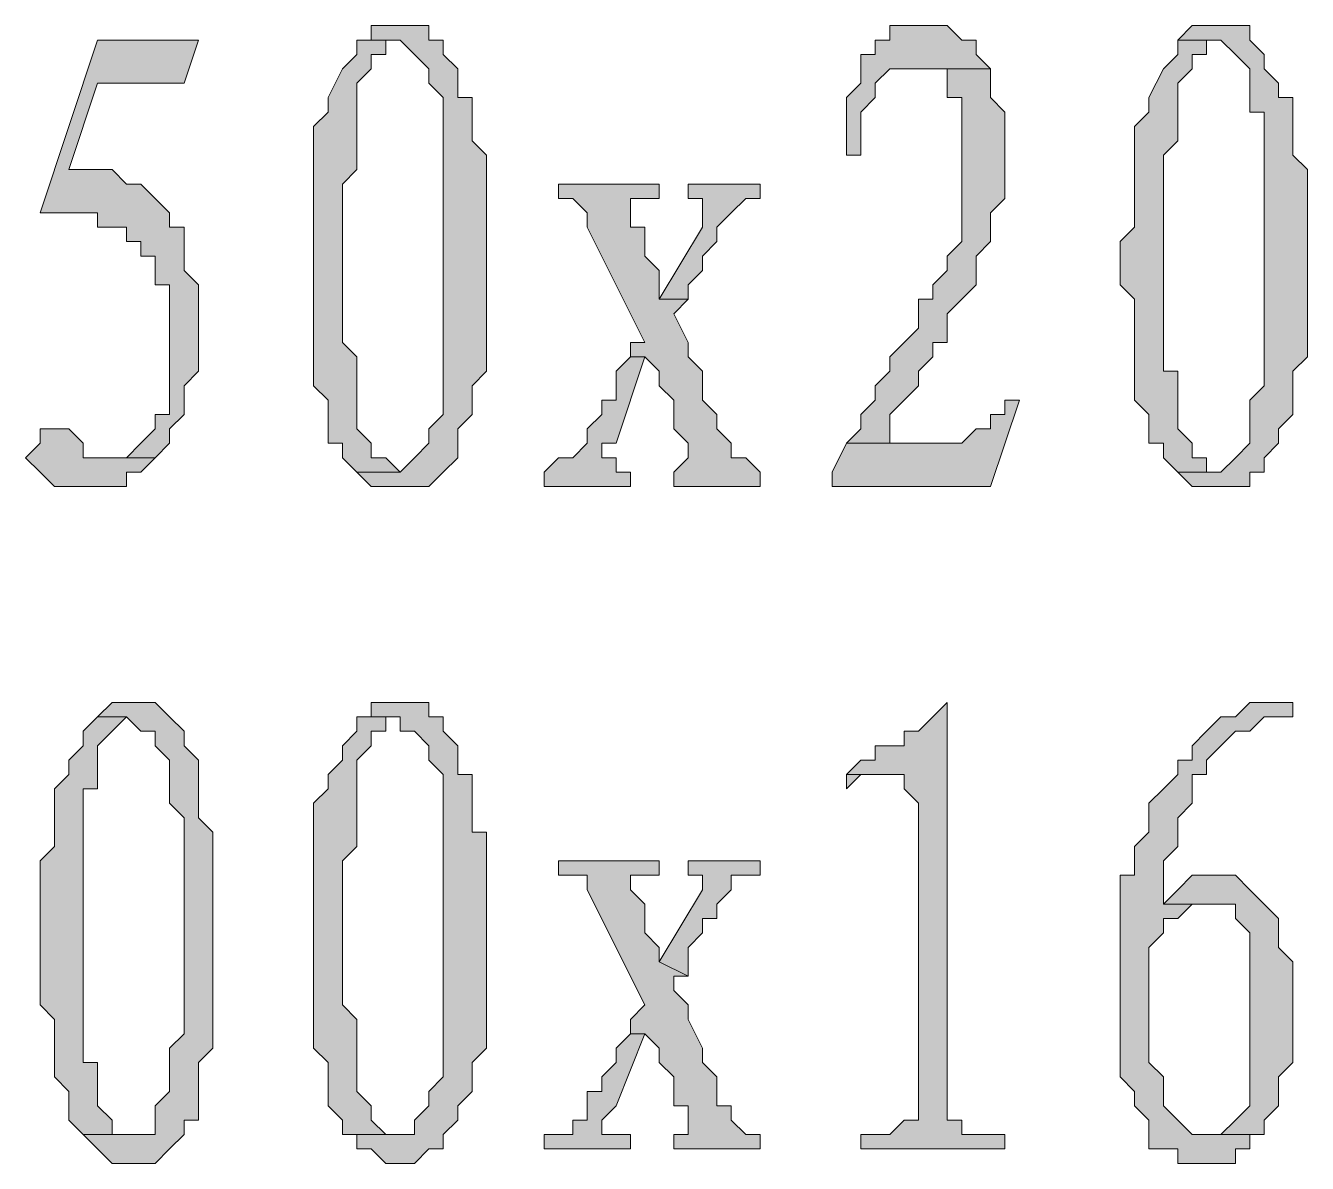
# Model space of a CAD drawing. Header units: millimetres. Extents: x 6 to 291, y 4 to 206.
# Drawn here: x 247.1 to 250.867, y 130.979 to 134.324 of the extents above; entities that cross this region are included whole.
import ezdxf

# ---------------------------------------------------------------- set-up
doc = ezdxf.new("R2010")
doc.units = ezdxf.units.MM
doc.layers.add('C00-00-00', color=7, linetype='Continuous')

msp = doc.modelspace()

# ---------------------------------------------------------------- hatches: boundary and pattern name
at = {"layer": 'C00-00-00'}
h = msp.add_hatch(color=256, dxfattribs=at)
h.dxf.hatch_style = 2
h.paths.add_polyline_path([(248.200338, 134.323673), (248.115671, 134.323673), (248.115671, 134.281339), (248.073338, 134.281339), (248.200338, 134.281339), (248.242671, 134.239006), (248.285004, 134.196673), (248.285004, 134.154339), (248.327338, 134.112006), (248.327338, 133.985006), (248.327338, 133.942673), (248.327338, 133.646339), (248.327338, 133.307673), (248.327338, 133.265339), (248.327338, 133.180673), (248.285004, 133.138339), (248.285004, 133.096006), (248.242671, 133.053673), (248.200338, 133.011339), (248.073338, 133.011339), (248.115671, 132.969006), (248.158004, 132.969006), (248.242671, 132.969006), (248.285004, 132.969006), (248.327338, 133.011339), (248.369671, 133.053673), (248.369671, 133.096006), (248.369671, 133.138339), (248.412004, 133.180673), (248.412004, 133.223006), (248.412004, 133.265339), (248.454338, 133.307673), (248.454338, 133.434673), (248.454338, 133.477006), (248.454338, 133.815673), (248.454338, 133.858006), (248.454338, 133.942673), (248.412004, 133.985006), (248.412004, 134.027339), (248.412004, 134.069673), (248.412004, 134.112006), (248.369671, 134.112006), (248.369671, 134.154339), (248.369671, 134.196673), (248.327338, 134.239006), (248.327338, 134.281339), (248.285004, 134.281339), (248.285004, 134.323673)])
h = msp.add_hatch(color=256, dxfattribs=at)
h.dxf.hatch_style = 2
h.paths.add_polyline_path([(249.766667, 134.323673), (249.724333, 134.323673), (249.682, 134.323673), (249.639667, 134.323673), (249.639667, 134.281339), (249.597333, 134.281339), (249.597333, 134.239006), (249.555, 134.239006), (249.555, 134.196673), (249.555, 134.154339), (249.512667, 134.112006), (249.512667, 134.027339), (249.512667, 133.942673), (249.555, 133.942673), (249.555, 133.985006), (249.555, 134.027339), (249.555, 134.069673), (249.597333, 134.112006), (249.597333, 134.154339), (249.639667, 134.196673), (249.682, 134.196673), (249.724333, 134.196673), (249.936, 134.196673), (249.893667, 134.239006), (249.893667, 134.281339), (249.851333, 134.281339), (249.809, 134.323673)])
h = msp.add_hatch(color=256, dxfattribs=at)
h.dxf.hatch_style = 2
h.paths.add_polyline_path([(250.613337, 134.323673), (250.52867, 134.323673), (250.486337, 134.281339), (250.613337, 134.281339), (250.65567, 134.239006), (250.698003, 134.196673), (250.698003, 134.154339), (250.698003, 134.069673), (250.740337, 134.069673), (250.740337, 133.900339), (250.740337, 133.858006), (250.740337, 133.646339), (250.740337, 133.392339), (250.740337, 133.350006), (250.740337, 133.265339), (250.698003, 133.223006), (250.698003, 133.138339), (250.698003, 133.096006), (250.65567, 133.053673), (250.613337, 133.011339), (250.486337, 133.011339), (250.52867, 132.969006), (250.65567, 132.969006), (250.698003, 132.969006), (250.698003, 133.011339), (250.740337, 133.011339), (250.740337, 133.053673), (250.78267, 133.096006), (250.78267, 133.138339), (250.825003, 133.180673), (250.825003, 133.223006), (250.825003, 133.265339), (250.825003, 133.307673), (250.867337, 133.350006), (250.867337, 133.561673), (250.867337, 133.604006), (250.867337, 133.646339), (250.867337, 133.731006), (250.867337, 133.900339), (250.825003, 133.942673), (250.825003, 133.985006), (250.825003, 134.027339), (250.825003, 134.112006), (250.78267, 134.112006), (250.78267, 134.154339), (250.740337, 134.196673), (250.740337, 134.239006), (250.698003, 134.281339), (250.698003, 134.323673)])
h = msp.add_hatch(color=256, dxfattribs=at)
h.dxf.hatch_style = 2
h.paths.add_polyline_path([(247.607674, 134.281338), (247.31134, 134.281338), (247.142007, 133.773338), (247.226674, 133.773338), (247.269007, 133.773338), (247.31134, 133.773338), (247.31134, 133.731005), (247.353674, 133.731005), (247.396007, 133.731005), (247.396007, 133.688672), (247.43834, 133.688672), (247.43834, 133.646338), (247.480674, 133.646338), (247.480674, 133.604005), (247.480674, 133.561672), (247.523007, 133.561672), (247.523007, 133.519338), (247.523007, 133.265338), (247.523007, 133.223005), (247.523007, 133.180672), (247.480674, 133.180672), (247.480674, 133.138338), (247.43834, 133.096005), (247.396007, 133.053672), (247.353674, 133.053672), (247.269007, 133.053672), (247.480674, 133.053672), (247.523007, 133.096005), (247.523007, 133.138338), (247.56534, 133.180672), (247.56534, 133.223005), (247.56534, 133.265338), (247.607674, 133.307672), (247.607674, 133.561672), (247.56534, 133.604005), (247.56534, 133.646338), (247.56534, 133.688672), (247.56534, 133.731005), (247.523007, 133.731005), (247.523007, 133.773338), (247.480674, 133.815672), (247.43834, 133.858005), (247.396007, 133.858005), (247.353674, 133.900338), (247.31134, 133.900338), (247.269007, 133.900338), (247.226674, 133.900338), (247.31134, 134.154338), (247.56534, 134.154338)])
h = msp.add_hatch(color=256, dxfattribs=at)
h.dxf.hatch_style = 2
h.paths.add_polyline_path([(248.073327, 134.281338), (248.073327, 134.239005), (248.030994, 134.196672), (247.98866, 134.112005), (247.98866, 134.069672), (247.946327, 134.027338), (247.946327, 133.900338), (247.946327, 133.858005), (247.946327, 133.392338), (247.946327, 133.350005), (247.946327, 133.307672), (247.946327, 133.265338), (247.98866, 133.223005), (247.98866, 133.180672), (247.98866, 133.096005), (248.030994, 133.096005), (248.030994, 133.053672), (248.073327, 133.011338), (248.200327, 133.011338), (248.157994, 133.053672), (248.11566, 133.053672), (248.11566, 133.096005), (248.073327, 133.138338), (248.073327, 133.180672), (248.073327, 133.223005), (248.073327, 133.350005), (248.030994, 133.392338), (248.030994, 133.858005), (248.073327, 133.900338), (248.073327, 134.069672), (248.073327, 134.154338), (248.11566, 134.196672), (248.11566, 134.239005), (248.157994, 134.239005), (248.157994, 134.281338), (248.200327, 134.281338)])
h = msp.add_hatch(color=256, dxfattribs=at)
h.dxf.hatch_style = 2
h.paths.add_polyline_path([(250.486326, 134.281338), (250.486326, 134.239005), (250.443992, 134.196672), (250.401659, 134.112005), (250.401659, 134.069672), (250.359326, 134.027338), (250.359326, 133.985005), (250.359326, 133.942672), (250.359326, 133.731005), (250.316992, 133.688672), (250.316992, 133.561672), (250.359326, 133.519338), (250.359326, 133.350005), (250.359326, 133.307672), (250.359326, 133.265338), (250.359326, 133.223005), (250.401659, 133.180672), (250.401659, 133.138338), (250.401659, 133.096005), (250.443992, 133.096005), (250.443992, 133.053672), (250.486326, 133.011338), (250.570992, 133.011338), (250.570992, 133.053672), (250.528659, 133.053672), (250.528659, 133.096005), (250.486326, 133.138338), (250.486326, 133.180672), (250.486326, 133.307672), (250.443992, 133.307672), (250.443992, 133.942672), (250.486326, 133.985005), (250.486326, 134.069672), (250.486326, 134.112005), (250.486326, 134.154338), (250.528659, 134.196672), (250.528659, 134.239005), (250.570992, 134.239005), (250.570992, 134.281338), (250.613326, 134.281338)])
h = msp.add_hatch(color=256, dxfattribs=at)
h.dxf.hatch_style = 2
h.paths.add_polyline_path([(249.936004, 134.19667), (249.724337, 134.19667), (249.766671, 134.19667), (249.809004, 134.19667), (249.809004, 134.154336), (249.809004, 134.112003), (249.851337, 134.112003), (249.851337, 134.027336), (249.851337, 133.985003), (249.851337, 133.81567), (249.851337, 133.773336), (249.851337, 133.68867), (249.809004, 133.646336), (249.809004, 133.604003), (249.766671, 133.56167), (249.766671, 133.519336), (249.724337, 133.519336), (249.724337, 133.477003), (249.724337, 133.43467), (249.682004, 133.392336), (249.639671, 133.350003), (249.639671, 133.30767), (249.597337, 133.265336), (249.597337, 133.223003), (249.555004, 133.18067), (249.555004, 133.138336), (249.512671, 133.096003), (249.639671, 133.096003), (249.639671, 133.138336), (249.639671, 133.18067), (249.682004, 133.223003), (249.724337, 133.265336), (249.724337, 133.30767), (249.766671, 133.350003), (249.766671, 133.392336), (249.809004, 133.392336), (249.809004, 133.43467), (249.809004, 133.477003), (249.851337, 133.519336), (249.893671, 133.56167), (249.893671, 133.604003), (249.893671, 133.646336), (249.936004, 133.68867), (249.936004, 133.731003), (249.936004, 133.773336), (249.978337, 133.81567), (249.978337, 134.06967), (249.936004, 134.112003), (249.936004, 134.154336)])
h = msp.add_hatch(color=256, dxfattribs=at)
h.dxf.hatch_style = 2
h.paths.add_polyline_path([(248.962339, 133.858004), (248.666006, 133.858004), (248.666006, 133.81567), (248.708339, 133.81567), (248.750672, 133.773337), (248.750672, 133.731004), (248.920006, 133.392337), (248.877672, 133.392337), (248.877672, 133.350004), (248.920006, 133.350004), (248.962339, 133.30767), (248.962339, 133.265337), (249.004672, 133.223004), (249.004672, 133.18067), (249.004672, 133.138337), (249.047006, 133.096004), (249.047006, 133.05367), (249.004672, 133.011337), (249.004672, 132.969004), (249.258672, 132.969004), (249.258672, 133.011337), (249.216339, 133.05367), (249.174006, 133.05367), (249.174006, 133.096004), (249.131672, 133.138337), (249.131672, 133.18067), (249.089339, 133.223004), (249.089339, 133.265337), (249.089339, 133.30767), (249.047006, 133.350004), (249.047006, 133.392337), (249.004672, 133.477004), (249.047006, 133.519337), (248.962339, 133.519337), (248.962339, 133.56167), (248.962339, 133.604004), (248.920006, 133.646337), (248.920006, 133.68867), (248.920006, 133.731004), (248.877672, 133.731004), (248.877672, 133.81567), (248.920006, 133.81567), (248.962339, 133.81567)])
h = msp.add_hatch(color=256, dxfattribs=at)
h.dxf.hatch_style = 2
h.paths.add_polyline_path([(249.258671, 133.858004), (249.047004, 133.858004), (249.047004, 133.81567), (249.089338, 133.81567), (249.089338, 133.731004), (248.962338, 133.519337), (249.047004, 133.519337), (249.047004, 133.56167), (249.089338, 133.604004), (249.089338, 133.646337), (249.131671, 133.68867), (249.131671, 133.731004), (249.174004, 133.773337), (249.216338, 133.81567), (249.258671, 133.81567)])
h = msp.add_hatch(color=256, dxfattribs=at)
h.dxf.hatch_style = 2
h.paths.add_polyline_path([(248.877671, 133.35), (248.835337, 133.307666), (248.835337, 133.265333), (248.835337, 133.223), (248.793004, 133.223), (248.793004, 133.180666), (248.750671, 133.138333), (248.750671, 133.096), (248.708337, 133.053666), (248.666004, 133.053666), (248.623671, 133.011333), (248.623671, 132.969), (248.877671, 132.969), (248.877671, 133.011333), (248.835337, 133.011333), (248.835337, 133.053666), (248.793004, 133.053666), (248.793004, 133.096), (248.835337, 133.096), (248.920004, 133.35)])
h = msp.add_hatch(color=256, dxfattribs=at)
h.dxf.hatch_style = 2
h.paths.add_polyline_path([(250.020672, 133.223005), (249.978339, 133.223005), (249.978339, 133.180672), (249.936006, 133.180672), (249.936006, 133.138338), (249.893672, 133.138338), (249.851339, 133.096005), (249.639672, 133.096005), (249.512672, 133.096005), (249.470339, 133.011338), (249.470339, 132.969005), (249.936006, 132.969005)])
h = msp.add_hatch(color=256, dxfattribs=at)
h.dxf.hatch_style = 2
h.paths.add_polyline_path([(247.184331, 133.138336), (247.141997, 133.138336), (247.141997, 133.096003), (247.099664, 133.05367), (247.141997, 133.011336), (247.184331, 132.969003), (247.311331, 132.969003), (247.353664, 132.969003), (247.395997, 132.969003), (247.395997, 133.011336), (247.438331, 133.011336), (247.480664, 133.05367), (247.268997, 133.05367), (247.268997, 133.096003), (247.226664, 133.138336)])
h = msp.add_hatch(color=256, dxfattribs=at)
h.dxf.hatch_style = 2
h.paths.add_polyline_path([(247.395994, 132.334001), (247.353661, 132.334001), (247.311328, 132.291668), (247.395994, 132.291668), (247.438328, 132.249334), (247.480661, 132.249334), (247.480661, 132.207001), (247.522994, 132.164668), (247.522994, 132.122334), (247.522994, 132.037668), (247.565328, 131.995334), (247.565328, 131.656668), (247.565328, 131.360334), (247.522994, 131.318001), (247.522994, 131.233334), (247.522994, 131.191001), (247.480661, 131.148668), (247.480661, 131.106334), (247.480661, 131.064001), (247.438328, 131.064001), (247.268994, 131.064001), (247.311328, 131.021668), (247.353661, 130.979334), (247.480661, 130.979334), (247.522994, 131.021668), (247.565328, 131.064001), (247.565328, 131.106334), (247.607661, 131.106334), (247.607661, 131.148668), (247.607661, 131.191001), (247.607661, 131.233334), (247.607661, 131.275668), (247.649994, 131.318001), (247.649994, 131.445001), (247.649994, 131.487334), (247.649994, 131.826001), (247.649994, 131.868334), (247.649994, 131.953001), (247.607661, 131.995334), (247.607661, 132.037668), (247.607661, 132.080001), (247.607661, 132.122334), (247.607661, 132.164668), (247.565328, 132.207001), (247.565328, 132.249334), (247.522994, 132.291668), (247.480661, 132.334001)])
h = msp.add_hatch(color=256, dxfattribs=at)
h.dxf.hatch_style = 2
h.paths.add_polyline_path([(248.200338, 132.334001), (248.115671, 132.334001), (248.115671, 132.291668), (248.073338, 132.291668), (248.200338, 132.291668), (248.200338, 132.249334), (248.242671, 132.249334), (248.285004, 132.207001), (248.285004, 132.164668), (248.327338, 132.122334), (248.327338, 131.995334), (248.327338, 131.953001), (248.327338, 131.656668), (248.327338, 131.360334), (248.327338, 131.318001), (248.327338, 131.233334), (248.285004, 131.191001), (248.285004, 131.148668), (248.242671, 131.106334), (248.242671, 131.064001), (248.200338, 131.064001), (248.073338, 131.064001), (248.073338, 131.021668), (248.115671, 131.021668), (248.158004, 130.979334), (248.242671, 130.979334), (248.285004, 131.021668), (248.327338, 131.021668), (248.327338, 131.064001), (248.369671, 131.106334), (248.369671, 131.148668), (248.412004, 131.191001), (248.412004, 131.233334), (248.412004, 131.275668), (248.454338, 131.318001), (248.454338, 131.445001), (248.454338, 131.487334), (248.454338, 131.826001), (248.454338, 131.868334), (248.454338, 131.953001), (248.412004, 131.953001), (248.412004, 132.037668), (248.412004, 132.080001), (248.412004, 132.122334), (248.369671, 132.122334), (248.369671, 132.164668), (248.369671, 132.207001), (248.327338, 132.249334), (248.327338, 132.291668), (248.285004, 132.291668), (248.285004, 132.334001)])
h = msp.add_hatch(color=256, dxfattribs=at)
h.dxf.hatch_style = 2
h.paths.add_polyline_path([(249.808993, 132.334001), (249.76666, 132.291668), (249.724326, 132.249334), (249.681993, 132.249334), (249.681993, 132.207001), (249.63966, 132.207001), (249.597326, 132.207001), (249.597326, 132.164668), (249.554993, 132.164668), (249.51266, 132.122334), (249.63966, 132.122334), (249.681993, 132.122334), (249.681993, 132.080001), (249.724326, 132.037668), (249.724326, 131.106334), (249.681993, 131.106334), (249.63966, 131.064001), (249.597326, 131.064001), (249.554993, 131.064001), (249.554993, 131.021668), (249.978326, 131.021668), (249.978326, 131.064001), (249.935993, 131.064001), (249.89366, 131.064001), (249.851326, 131.064001), (249.851326, 131.106334), (249.808993, 131.106334), (249.808993, 131.148668)])
h = msp.add_hatch(color=256, dxfattribs=at)
h.dxf.hatch_style = 2
h.paths.add_polyline_path([(250.825, 132.334001), (250.782667, 132.334001), (250.740333, 132.334001), (250.698, 132.334001), (250.655667, 132.291668), (250.613333, 132.291668), (250.571, 132.249334), (250.528667, 132.207001), (250.528667, 132.164668), (250.486333, 132.164668), (250.486333, 132.122334), (250.444, 132.080001), (250.401667, 132.037668), (250.401667, 131.995334), (250.401667, 131.953001), (250.359333, 131.910668), (250.359333, 131.868334), (250.359333, 131.826001), (250.317, 131.826001), (250.317, 131.741334), (250.317, 131.699001), (250.317, 131.318001), (250.317, 131.275668), (250.317, 131.233334), (250.359333, 131.191001), (250.359333, 131.148668), (250.401667, 131.106334), (250.401667, 131.064001), (250.401667, 131.021668), (250.444, 131.021668), (250.486333, 131.021668), (250.486333, 130.979334), (250.655667, 130.979334), (250.655667, 131.021668), (250.698, 131.021668), (250.698, 131.064001), (250.571, 131.064001), (250.528667, 131.064001), (250.486333, 131.106334), (250.444, 131.148668), (250.444, 131.191001), (250.444, 131.233334), (250.401667, 131.275668), (250.401667, 131.360334), (250.401667, 131.402668), (250.401667, 131.572001), (250.401667, 131.614334), (250.444, 131.656668), (250.444, 131.699001), (250.486333, 131.699001), (250.528667, 131.741334), (250.613333, 131.741334), (250.444, 131.741334), (250.444, 131.783668), (250.444, 131.826001), (250.444, 131.868334), (250.486333, 131.910668), (250.486333, 131.953001), (250.486333, 131.995334), (250.528667, 132.037668), (250.528667, 132.080001), (250.528667, 132.122334), (250.571, 132.122334), (250.571, 132.164668), (250.613333, 132.207001), (250.655667, 132.249334), (250.698, 132.249334), (250.740333, 132.291668), (250.825, 132.291668)])
h = msp.add_hatch(color=256, dxfattribs=at)
h.dxf.hatch_style = 2
h.paths.add_polyline_path([(247.311326, 132.291666), (247.268992, 132.249333), (247.268992, 132.207), (247.226659, 132.164666), (247.226659, 132.122333), (247.184326, 132.08), (247.184326, 132.037666), (247.184326, 131.995333), (247.184326, 131.910666), (247.141992, 131.868333), (247.141992, 131.445), (247.184326, 131.402666), (247.184326, 131.318), (247.184326, 131.275666), (247.184326, 131.233333), (247.226659, 131.191), (247.226659, 131.148666), (247.226659, 131.106333), (247.268992, 131.064), (247.395992, 131.064), (247.353659, 131.064), (247.353659, 131.106333), (247.311326, 131.148666), (247.311326, 131.191), (247.311326, 131.233333), (247.311326, 131.275666), (247.268992, 131.275666), (247.268992, 131.445), (247.268992, 131.487333), (247.268992, 131.868333), (247.268992, 131.910666), (247.268992, 132.08), (247.311326, 132.08), (247.311326, 132.122333), (247.311326, 132.164666), (247.311326, 132.207), (247.353659, 132.249333), (247.395992, 132.291666)])
h = msp.add_hatch(color=256, dxfattribs=at)
h.dxf.hatch_style = 2
h.paths.add_polyline_path([(248.073327, 132.291666), (248.073327, 132.249333), (248.030994, 132.207), (248.030994, 132.164666), (247.98866, 132.122333), (247.98866, 132.08), (247.946327, 132.037666), (247.946327, 131.910666), (247.946327, 131.868333), (247.946327, 131.402666), (247.946327, 131.360333), (247.946327, 131.318), (247.98866, 131.275666), (247.98866, 131.233333), (247.98866, 131.191), (247.98866, 131.148666), (248.030994, 131.106333), (248.030994, 131.064), (248.073327, 131.064), (248.200327, 131.064), (248.157994, 131.064), (248.11566, 131.106333), (248.11566, 131.148666), (248.073327, 131.191), (248.073327, 131.233333), (248.073327, 131.275666), (248.073327, 131.402666), (248.030994, 131.445), (248.030994, 131.868333), (248.073327, 131.910666), (248.073327, 132.08), (248.073327, 132.164666), (248.11566, 132.207), (248.11566, 132.249333), (248.157994, 132.249333), (248.157994, 132.291666), (248.200327, 132.291666)])
h = msp.add_hatch(color=256, dxfattribs=at)
h.dxf.hatch_style = 2
h.paths.add_polyline_path([(249.512661, 132.122337), (249.512661, 132.080003), (249.555003, 132.122337), (249.639672, 132.122337)])
h = msp.add_hatch(color=256, dxfattribs=at)
h.dxf.hatch_style = 2
h.paths.add_polyline_path([(248.962339, 131.86834), (248.666006, 131.86834), (248.666006, 131.826006), (248.708339, 131.826006), (248.750672, 131.826006), (248.750672, 131.783673), (248.920006, 131.445006), (248.877672, 131.402673), (248.877672, 131.36034), (248.920006, 131.36034), (248.962339, 131.318006), (248.962339, 131.275673), (249.004672, 131.23334), (249.004672, 131.191006), (249.004672, 131.148673), (249.047006, 131.148673), (249.047006, 131.10634), (249.047006, 131.064006), (249.004672, 131.064006), (249.004672, 131.021673), (249.258672, 131.021673), (249.258672, 131.064006), (249.216339, 131.064006), (249.174006, 131.10634), (249.174006, 131.148673), (249.131672, 131.148673), (249.131672, 131.191006), (249.131672, 131.23334), (249.089339, 131.275673), (249.089339, 131.318006), (249.047006, 131.402673), (249.047006, 131.445006), (249.004672, 131.48734), (249.004672, 131.529673), (249.047006, 131.529673), (248.962339, 131.572006), (248.962339, 131.61434), (248.920006, 131.656673), (248.920006, 131.699006), (248.920006, 131.74134), (248.877672, 131.783673), (248.877672, 131.826006), (248.920006, 131.826006), (248.962339, 131.826006)])
h = msp.add_hatch(color=256, dxfattribs=at)
h.dxf.hatch_style = 2
h.paths.add_polyline_path([(249.258671, 131.86834), (249.047004, 131.86834), (249.047004, 131.826006), (249.089338, 131.826006), (249.089338, 131.783673), (248.962338, 131.572006), (249.047004, 131.529673), (249.047004, 131.572006), (249.047004, 131.61434), (249.089338, 131.656673), (249.089338, 131.699006), (249.131671, 131.699006), (249.131671, 131.74134), (249.174004, 131.783673), (249.174004, 131.826006), (249.216338, 131.826006), (249.258671, 131.826006)])
h = msp.add_hatch(color=256, dxfattribs=at)
h.dxf.hatch_style = 2
h.paths.add_polyline_path([(250.613337, 131.826005), (250.52867, 131.826005), (250.486337, 131.783672), (250.444003, 131.741339), (250.65567, 131.741339), (250.65567, 131.699005), (250.698003, 131.656672), (250.698003, 131.191005), (250.698003, 131.148672), (250.65567, 131.106339), (250.613337, 131.064005), (250.571003, 131.064005), (250.698003, 131.064005), (250.740337, 131.064005), (250.740337, 131.106339), (250.78267, 131.148672), (250.78267, 131.191005), (250.78267, 131.233339), (250.825003, 131.275672), (250.825003, 131.572005), (250.78267, 131.614339), (250.78267, 131.656672), (250.78267, 131.699005), (250.740337, 131.741339), (250.698003, 131.783672), (250.65567, 131.826005)])
h = msp.add_hatch(color=256, dxfattribs=at)
h.dxf.hatch_style = 2
h.paths.add_polyline_path([(248.877671, 131.360336), (248.835337, 131.318003), (248.835337, 131.275669), (248.793004, 131.233336), (248.793004, 131.191003), (248.750671, 131.191003), (248.750671, 131.148669), (248.750671, 131.106336), (248.708337, 131.106336), (248.708337, 131.064003), (248.666004, 131.064003), (248.623671, 131.064003), (248.623671, 131.021669), (248.877671, 131.021669), (248.877671, 131.064003), (248.835337, 131.064003), (248.793004, 131.064003), (248.793004, 131.106336), (248.835337, 131.148669), (248.920004, 131.360336)])

# ---------------------------------------------------------------- linework, layer by layer
at = {"layer": 'C00-00-00', "lineweight": 13}
for points in [[(248.200338, 134.323673), (248.115671, 134.323673), (248.115671, 134.281339), (248.073338, 134.281339), (248.200338, 134.281339), (248.242671, 134.239006), (248.285004, 134.196673), (248.285004, 134.154339), (248.327338, 134.112006), (248.327338, 133.985006), (248.327338, 133.942673), (248.327338, 133.646339), (248.327338, 133.307673), (248.327338, 133.265339), (248.327338, 133.180673), (248.285004, 133.138339), (248.285004, 133.096006), (248.242671, 133.053673), (248.200338, 133.011339), (248.073338, 133.011339), (248.115671, 132.969006), (248.158004, 132.969006), (248.242671, 132.969006), (248.285004, 132.969006), (248.327338, 133.011339), (248.369671, 133.053673), (248.369671, 133.096006), (248.369671, 133.138339), (248.412004, 133.180673), (248.412004, 133.223006), (248.412004, 133.265339), (248.454338, 133.307673), (248.454338, 133.434673), (248.454338, 133.477006), (248.454338, 133.815673), (248.454338, 133.858006), (248.454338, 133.942673), (248.412004, 133.985006), (248.412004, 134.027339), (248.412004, 134.069673), (248.412004, 134.112006), (248.369671, 134.112006), (248.369671, 134.154339), (248.369671, 134.196673), (248.327338, 134.239006), (248.327338, 134.281339), (248.285004, 134.281339), (248.285004, 134.323673)], [(249.766667, 134.323673), (249.724333, 134.323673), (249.682, 134.323673), (249.639667, 134.323673), (249.639667, 134.281339), (249.597333, 134.281339), (249.597333, 134.239006), (249.555, 134.239006), (249.555, 134.196673), (249.555, 134.154339), (249.512667, 134.112006), (249.512667, 134.027339), (249.512667, 133.942673), (249.555, 133.942673), (249.555, 133.985006), (249.555, 134.027339), (249.555, 134.069673), (249.597333, 134.112006), (249.597333, 134.154339), (249.639667, 134.196673), (249.682, 134.196673), (249.724333, 134.196673), (249.936, 134.196673), (249.893667, 134.239006), (249.893667, 134.281339), (249.851333, 134.281339), (249.809, 134.323673)], [(250.613337, 134.323673), (250.52867, 134.323673), (250.486337, 134.281339), (250.613337, 134.281339), (250.65567, 134.239006), (250.698003, 134.196673), (250.698003, 134.154339), (250.698003, 134.069673), (250.740337, 134.069673), (250.740337, 133.900339), (250.740337, 133.858006), (250.740337, 133.646339), (250.740337, 133.392339), (250.740337, 133.350006), (250.740337, 133.265339), (250.698003, 133.223006), (250.698003, 133.138339), (250.698003, 133.096006), (250.65567, 133.053673), (250.613337, 133.011339), (250.486337, 133.011339), (250.52867, 132.969006), (250.65567, 132.969006), (250.698003, 132.969006), (250.698003, 133.011339), (250.740337, 133.011339), (250.740337, 133.053673), (250.78267, 133.096006), (250.78267, 133.138339), (250.825003, 133.180673), (250.825003, 133.223006), (250.825003, 133.265339), (250.825003, 133.307673), (250.867337, 133.350006), (250.867337, 133.561673), (250.867337, 133.604006), (250.867337, 133.646339), (250.867337, 133.731006), (250.867337, 133.900339), (250.825003, 133.942673), (250.825003, 133.985006), (250.825003, 134.027339), (250.825003, 134.112006), (250.78267, 134.112006), (250.78267, 134.154339), (250.740337, 134.196673), (250.740337, 134.239006), (250.698003, 134.281339), (250.698003, 134.323673)], [(247.607674, 134.281338), (247.31134, 134.281338), (247.142007, 133.773338), (247.226674, 133.773338), (247.269007, 133.773338), (247.31134, 133.773338), (247.31134, 133.731005), (247.353674, 133.731005), (247.396007, 133.731005), (247.396007, 133.688672), (247.43834, 133.688672), (247.43834, 133.646338), (247.480674, 133.646338), (247.480674, 133.604005), (247.480674, 133.561672), (247.523007, 133.561672), (247.523007, 133.519338), (247.523007, 133.265338), (247.523007, 133.223005), (247.523007, 133.180672), (247.480674, 133.180672), (247.480674, 133.138338), (247.43834, 133.096005), (247.396007, 133.053672), (247.353674, 133.053672), (247.269007, 133.053672), (247.480674, 133.053672), (247.523007, 133.096005), (247.523007, 133.138338), (247.56534, 133.180672), (247.56534, 133.223005), (247.56534, 133.265338), (247.607674, 133.307672), (247.607674, 133.561672), (247.56534, 133.604005), (247.56534, 133.646338), (247.56534, 133.688672), (247.56534, 133.731005), (247.523007, 133.731005), (247.523007, 133.773338), (247.480674, 133.815672), (247.43834, 133.858005), (247.396007, 133.858005), (247.353674, 133.900338), (247.31134, 133.900338), (247.269007, 133.900338), (247.226674, 133.900338), (247.31134, 134.154338), (247.56534, 134.154338)], [(248.073327, 134.281338), (248.073327, 134.239005), (248.030994, 134.196672), (247.98866, 134.112005), (247.98866, 134.069672), (247.946327, 134.027338), (247.946327, 133.900338), (247.946327, 133.858005), (247.946327, 133.392338), (247.946327, 133.350005), (247.946327, 133.307672), (247.946327, 133.265338), (247.98866, 133.223005), (247.98866, 133.180672), (247.98866, 133.096005), (248.030994, 133.096005), (248.030994, 133.053672), (248.073327, 133.011338), (248.200327, 133.011338), (248.157994, 133.053672), (248.11566, 133.053672), (248.11566, 133.096005), (248.073327, 133.138338), (248.073327, 133.180672), (248.073327, 133.223005), (248.073327, 133.350005), (248.030994, 133.392338), (248.030994, 133.858005), (248.073327, 133.900338), (248.073327, 134.069672), (248.073327, 134.154338), (248.11566, 134.196672), (248.11566, 134.239005), (248.157994, 134.239005), (248.157994, 134.281338), (248.200327, 134.281338)], [(250.486326, 134.281338), (250.486326, 134.239005), (250.443992, 134.196672), (250.401659, 134.112005), (250.401659, 134.069672), (250.359326, 134.027338), (250.359326, 133.985005), (250.359326, 133.942672), (250.359326, 133.731005), (250.316992, 133.688672), (250.316992, 133.561672), (250.359326, 133.519338), (250.359326, 133.350005), (250.359326, 133.307672), (250.359326, 133.265338), (250.359326, 133.223005), (250.401659, 133.180672), (250.401659, 133.138338), (250.401659, 133.096005), (250.443992, 133.096005), (250.443992, 133.053672), (250.486326, 133.011338), (250.570992, 133.011338), (250.570992, 133.053672), (250.528659, 133.053672), (250.528659, 133.096005), (250.486326, 133.138338), (250.486326, 133.180672), (250.486326, 133.307672), (250.443992, 133.307672), (250.443992, 133.942672), (250.486326, 133.985005), (250.486326, 134.069672), (250.486326, 134.112005), (250.486326, 134.154338), (250.528659, 134.196672), (250.528659, 134.239005), (250.570992, 134.239005), (250.570992, 134.281338), (250.613326, 134.281338)], [(249.936004, 134.19667), (249.724337, 134.19667), (249.766671, 134.19667), (249.809004, 134.19667), (249.809004, 134.154336), (249.809004, 134.112003), (249.851337, 134.112003), (249.851337, 134.027336), (249.851337, 133.985003), (249.851337, 133.81567), (249.851337, 133.773336), (249.851337, 133.68867), (249.809004, 133.646336), (249.809004, 133.604003), (249.766671, 133.56167), (249.766671, 133.519336), (249.724337, 133.519336), (249.724337, 133.477003), (249.724337, 133.43467), (249.682004, 133.392336), (249.639671, 133.350003), (249.639671, 133.30767), (249.597337, 133.265336), (249.597337, 133.223003), (249.555004, 133.18067), (249.555004, 133.138336), (249.512671, 133.096003), (249.639671, 133.096003), (249.639671, 133.138336), (249.639671, 133.18067), (249.682004, 133.223003), (249.724337, 133.265336), (249.724337, 133.30767), (249.766671, 133.350003), (249.766671, 133.392336), (249.809004, 133.392336), (249.809004, 133.43467), (249.809004, 133.477003), (249.851337, 133.519336), (249.893671, 133.56167), (249.893671, 133.604003), (249.893671, 133.646336), (249.936004, 133.68867), (249.936004, 133.731003), (249.936004, 133.773336), (249.978337, 133.81567), (249.978337, 134.06967), (249.936004, 134.112003), (249.936004, 134.154336)], [(248.962339, 133.858004), (248.666006, 133.858004), (248.666006, 133.81567), (248.708339, 133.81567), (248.750672, 133.773337), (248.750672, 133.731004), (248.920006, 133.392337), (248.877672, 133.392337), (248.877672, 133.350004), (248.920006, 133.350004), (248.962339, 133.30767), (248.962339, 133.265337), (249.004672, 133.223004), (249.004672, 133.18067), (249.004672, 133.138337), (249.047006, 133.096004), (249.047006, 133.05367), (249.004672, 133.011337), (249.004672, 132.969004), (249.258672, 132.969004), (249.258672, 133.011337), (249.216339, 133.05367), (249.174006, 133.05367), (249.174006, 133.096004), (249.131672, 133.138337), (249.131672, 133.18067), (249.089339, 133.223004), (249.089339, 133.265337), (249.089339, 133.30767), (249.047006, 133.350004), (249.047006, 133.392337), (249.004672, 133.477004), (249.047006, 133.519337), (248.962339, 133.519337), (248.962339, 133.56167), (248.962339, 133.604004), (248.920006, 133.646337), (248.920006, 133.68867), (248.920006, 133.731004), (248.877672, 133.731004), (248.877672, 133.81567), (248.920006, 133.81567), (248.962339, 133.81567)], [(249.258671, 133.858004), (249.047004, 133.858004), (249.047004, 133.81567), (249.089338, 133.81567), (249.089338, 133.731004), (248.962338, 133.519337), (249.047004, 133.519337), (249.047004, 133.56167), (249.089338, 133.604004), (249.089338, 133.646337), (249.131671, 133.68867), (249.131671, 133.731004), (249.174004, 133.773337), (249.216338, 133.81567), (249.258671, 133.81567)], [(248.877671, 133.35), (248.835337, 133.307666), (248.835337, 133.265333), (248.835337, 133.223), (248.793004, 133.223), (248.793004, 133.180666), (248.750671, 133.138333), (248.750671, 133.096), (248.708337, 133.053666), (248.666004, 133.053666), (248.623671, 133.011333), (248.623671, 132.969), (248.877671, 132.969), (248.877671, 133.011333), (248.835337, 133.011333), (248.835337, 133.053666), (248.793004, 133.053666), (248.793004, 133.096), (248.835337, 133.096), (248.920004, 133.35)], [(250.020672, 133.223005), (249.978339, 133.223005), (249.978339, 133.180672), (249.936006, 133.180672), (249.936006, 133.138338), (249.893672, 133.138338), (249.851339, 133.096005), (249.639672, 133.096005), (249.512672, 133.096005), (249.470339, 133.011338), (249.470339, 132.969005), (249.936006, 132.969005)], [(247.184331, 133.138336), (247.141997, 133.138336), (247.141997, 133.096003), (247.099664, 133.05367), (247.141997, 133.011336), (247.184331, 132.969003), (247.311331, 132.969003), (247.353664, 132.969003), (247.395997, 132.969003), (247.395997, 133.011336), (247.438331, 133.011336), (247.480664, 133.05367), (247.268997, 133.05367), (247.268997, 133.096003), (247.226664, 133.138336)], [(247.395994, 132.334001), (247.353661, 132.334001), (247.311328, 132.291668), (247.395994, 132.291668), (247.438328, 132.249334), (247.480661, 132.249334), (247.480661, 132.207001), (247.522994, 132.164668), (247.522994, 132.122334), (247.522994, 132.037668), (247.565328, 131.995334), (247.565328, 131.656668), (247.565328, 131.360334), (247.522994, 131.318001), (247.522994, 131.233334), (247.522994, 131.191001), (247.480661, 131.148668), (247.480661, 131.106334), (247.480661, 131.064001), (247.438328, 131.064001), (247.268994, 131.064001), (247.311328, 131.021668), (247.353661, 130.979334), (247.480661, 130.979334), (247.522994, 131.021668), (247.565328, 131.064001), (247.565328, 131.106334), (247.607661, 131.106334), (247.607661, 131.148668), (247.607661, 131.191001), (247.607661, 131.233334), (247.607661, 131.275668), (247.649994, 131.318001), (247.649994, 131.445001), (247.649994, 131.487334), (247.649994, 131.826001), (247.649994, 131.868334), (247.649994, 131.953001), (247.607661, 131.995334), (247.607661, 132.037668), (247.607661, 132.080001), (247.607661, 132.122334), (247.607661, 132.164668), (247.565328, 132.207001), (247.565328, 132.249334), (247.522994, 132.291668), (247.480661, 132.334001)], [(248.200338, 132.334001), (248.115671, 132.334001), (248.115671, 132.291668), (248.073338, 132.291668), (248.200338, 132.291668), (248.200338, 132.249334), (248.242671, 132.249334), (248.285004, 132.207001), (248.285004, 132.164668), (248.327338, 132.122334), (248.327338, 131.995334), (248.327338, 131.953001), (248.327338, 131.656668), (248.327338, 131.360334), (248.327338, 131.318001), (248.327338, 131.233334), (248.285004, 131.191001), (248.285004, 131.148668), (248.242671, 131.106334), (248.242671, 131.064001), (248.200338, 131.064001), (248.073338, 131.064001), (248.073338, 131.021668), (248.115671, 131.021668), (248.158004, 130.979334), (248.242671, 130.979334), (248.285004, 131.021668), (248.327338, 131.021668), (248.327338, 131.064001), (248.369671, 131.106334), (248.369671, 131.148668), (248.412004, 131.191001), (248.412004, 131.233334), (248.412004, 131.275668), (248.454338, 131.318001), (248.454338, 131.445001), (248.454338, 131.487334), (248.454338, 131.826001), (248.454338, 131.868334), (248.454338, 131.953001), (248.412004, 131.953001), (248.412004, 132.037668), (248.412004, 132.080001), (248.412004, 132.122334), (248.369671, 132.122334), (248.369671, 132.164668), (248.369671, 132.207001), (248.327338, 132.249334), (248.327338, 132.291668), (248.285004, 132.291668), (248.285004, 132.334001)], [(249.808993, 132.334001), (249.76666, 132.291668), (249.724326, 132.249334), (249.681993, 132.249334), (249.681993, 132.207001), (249.63966, 132.207001), (249.597326, 132.207001), (249.597326, 132.164668), (249.554993, 132.164668), (249.51266, 132.122334), (249.63966, 132.122334), (249.681993, 132.122334), (249.681993, 132.080001), (249.724326, 132.037668), (249.724326, 131.106334), (249.681993, 131.106334), (249.63966, 131.064001), (249.597326, 131.064001), (249.554993, 131.064001), (249.554993, 131.021668), (249.978326, 131.021668), (249.978326, 131.064001), (249.935993, 131.064001), (249.89366, 131.064001), (249.851326, 131.064001), (249.851326, 131.106334), (249.808993, 131.106334), (249.808993, 131.148668)], [(250.825, 132.334001), (250.782667, 132.334001), (250.740333, 132.334001), (250.698, 132.334001), (250.655667, 132.291668), (250.613333, 132.291668), (250.571, 132.249334), (250.528667, 132.207001), (250.528667, 132.164668), (250.486333, 132.164668), (250.486333, 132.122334), (250.444, 132.080001), (250.401667, 132.037668), (250.401667, 131.995334), (250.401667, 131.953001), (250.359333, 131.910668), (250.359333, 131.868334), (250.359333, 131.826001), (250.317, 131.826001), (250.317, 131.741334), (250.317, 131.699001), (250.317, 131.318001), (250.317, 131.275668), (250.317, 131.233334), (250.359333, 131.191001), (250.359333, 131.148668), (250.401667, 131.106334), (250.401667, 131.064001), (250.401667, 131.021668), (250.444, 131.021668), (250.486333, 131.021668), (250.486333, 130.979334), (250.655667, 130.979334), (250.655667, 131.021668), (250.698, 131.021668), (250.698, 131.064001), (250.571, 131.064001), (250.528667, 131.064001), (250.486333, 131.106334), (250.444, 131.148668), (250.444, 131.191001), (250.444, 131.233334), (250.401667, 131.275668), (250.401667, 131.360334), (250.401667, 131.402668), (250.401667, 131.572001), (250.401667, 131.614334), (250.444, 131.656668), (250.444, 131.699001), (250.486333, 131.699001), (250.528667, 131.741334), (250.613333, 131.741334), (250.444, 131.741334), (250.444, 131.783668), (250.444, 131.826001), (250.444, 131.868334), (250.486333, 131.910668), (250.486333, 131.953001), (250.486333, 131.995334), (250.528667, 132.037668), (250.528667, 132.080001), (250.528667, 132.122334), (250.571, 132.122334), (250.571, 132.164668), (250.613333, 132.207001), (250.655667, 132.249334), (250.698, 132.249334), (250.740333, 132.291668), (250.825, 132.291668)], [(247.311326, 132.291666), (247.268992, 132.249333), (247.268992, 132.207), (247.226659, 132.164666), (247.226659, 132.122333), (247.184326, 132.08), (247.184326, 132.037666), (247.184326, 131.995333), (247.184326, 131.910666), (247.141992, 131.868333), (247.141992, 131.445), (247.184326, 131.402666), (247.184326, 131.318), (247.184326, 131.275666), (247.184326, 131.233333), (247.226659, 131.191), (247.226659, 131.148666), (247.226659, 131.106333), (247.268992, 131.064), (247.395992, 131.064), (247.353659, 131.064), (247.353659, 131.106333), (247.311326, 131.148666), (247.311326, 131.191), (247.311326, 131.233333), (247.311326, 131.275666), (247.268992, 131.275666), (247.268992, 131.445), (247.268992, 131.487333), (247.268992, 131.868333), (247.268992, 131.910666), (247.268992, 132.08), (247.311326, 132.08), (247.311326, 132.122333), (247.311326, 132.164666), (247.311326, 132.207), (247.353659, 132.249333), (247.395992, 132.291666)], [(248.073327, 132.291666), (248.073327, 132.249333), (248.030994, 132.207), (248.030994, 132.164666), (247.98866, 132.122333), (247.98866, 132.08), (247.946327, 132.037666), (247.946327, 131.910666), (247.946327, 131.868333), (247.946327, 131.402666), (247.946327, 131.360333), (247.946327, 131.318), (247.98866, 131.275666), (247.98866, 131.233333), (247.98866, 131.191), (247.98866, 131.148666), (248.030994, 131.106333), (248.030994, 131.064), (248.073327, 131.064), (248.200327, 131.064), (248.157994, 131.064), (248.11566, 131.106333), (248.11566, 131.148666), (248.073327, 131.191), (248.073327, 131.233333), (248.073327, 131.275666), (248.073327, 131.402666), (248.030994, 131.445), (248.030994, 131.868333), (248.073327, 131.910666), (248.073327, 132.08), (248.073327, 132.164666), (248.11566, 132.207), (248.11566, 132.249333), (248.157994, 132.249333), (248.157994, 132.291666), (248.200327, 132.291666)], [(249.512661, 132.122337), (249.512661, 132.080003), (249.555003, 132.122337), (249.639672, 132.122337)], [(248.962339, 131.86834), (248.666006, 131.86834), (248.666006, 131.826006), (248.708339, 131.826006), (248.750672, 131.826006), (248.750672, 131.783673), (248.920006, 131.445006), (248.877672, 131.402673), (248.877672, 131.36034), (248.920006, 131.36034), (248.962339, 131.318006), (248.962339, 131.275673), (249.004672, 131.23334), (249.004672, 131.191006), (249.004672, 131.148673), (249.047006, 131.148673), (249.047006, 131.10634), (249.047006, 131.064006), (249.004672, 131.064006), (249.004672, 131.021673), (249.258672, 131.021673), (249.258672, 131.064006), (249.216339, 131.064006), (249.174006, 131.10634), (249.174006, 131.148673), (249.131672, 131.148673), (249.131672, 131.191006), (249.131672, 131.23334), (249.089339, 131.275673), (249.089339, 131.318006), (249.047006, 131.402673), (249.047006, 131.445006), (249.004672, 131.48734), (249.004672, 131.529673), (249.047006, 131.529673), (248.962339, 131.572006), (248.962339, 131.61434), (248.920006, 131.656673), (248.920006, 131.699006), (248.920006, 131.74134), (248.877672, 131.783673), (248.877672, 131.826006), (248.920006, 131.826006), (248.962339, 131.826006)], [(249.258671, 131.86834), (249.047004, 131.86834), (249.047004, 131.826006), (249.089338, 131.826006), (249.089338, 131.783673), (248.962338, 131.572006), (249.047004, 131.529673), (249.047004, 131.572006), (249.047004, 131.61434), (249.089338, 131.656673), (249.089338, 131.699006), (249.131671, 131.699006), (249.131671, 131.74134), (249.174004, 131.783673), (249.174004, 131.826006), (249.216338, 131.826006), (249.258671, 131.826006)], [(250.613337, 131.826005), (250.52867, 131.826005), (250.486337, 131.783672), (250.444003, 131.741339), (250.65567, 131.741339), (250.65567, 131.699005), (250.698003, 131.656672), (250.698003, 131.191005), (250.698003, 131.148672), (250.65567, 131.106339), (250.613337, 131.064005), (250.571003, 131.064005), (250.698003, 131.064005), (250.740337, 131.064005), (250.740337, 131.106339), (250.78267, 131.148672), (250.78267, 131.191005), (250.78267, 131.233339), (250.825003, 131.275672), (250.825003, 131.572005), (250.78267, 131.614339), (250.78267, 131.656672), (250.78267, 131.699005), (250.740337, 131.741339), (250.698003, 131.783672), (250.65567, 131.826005)], [(248.877671, 131.360336), (248.835337, 131.318003), (248.835337, 131.275669), (248.793004, 131.233336), (248.793004, 131.191003), (248.750671, 131.191003), (248.750671, 131.148669), (248.750671, 131.106336), (248.708337, 131.106336), (248.708337, 131.064003), (248.666004, 131.064003), (248.623671, 131.064003), (248.623671, 131.021669), (248.877671, 131.021669), (248.877671, 131.064003), (248.835337, 131.064003), (248.793004, 131.064003), (248.793004, 131.106336), (248.835337, 131.148669), (248.920004, 131.360336)]]:
    msp.add_lwpolyline(points, close=True, dxfattribs=at)

doc.saveas('drawing.dxf')
